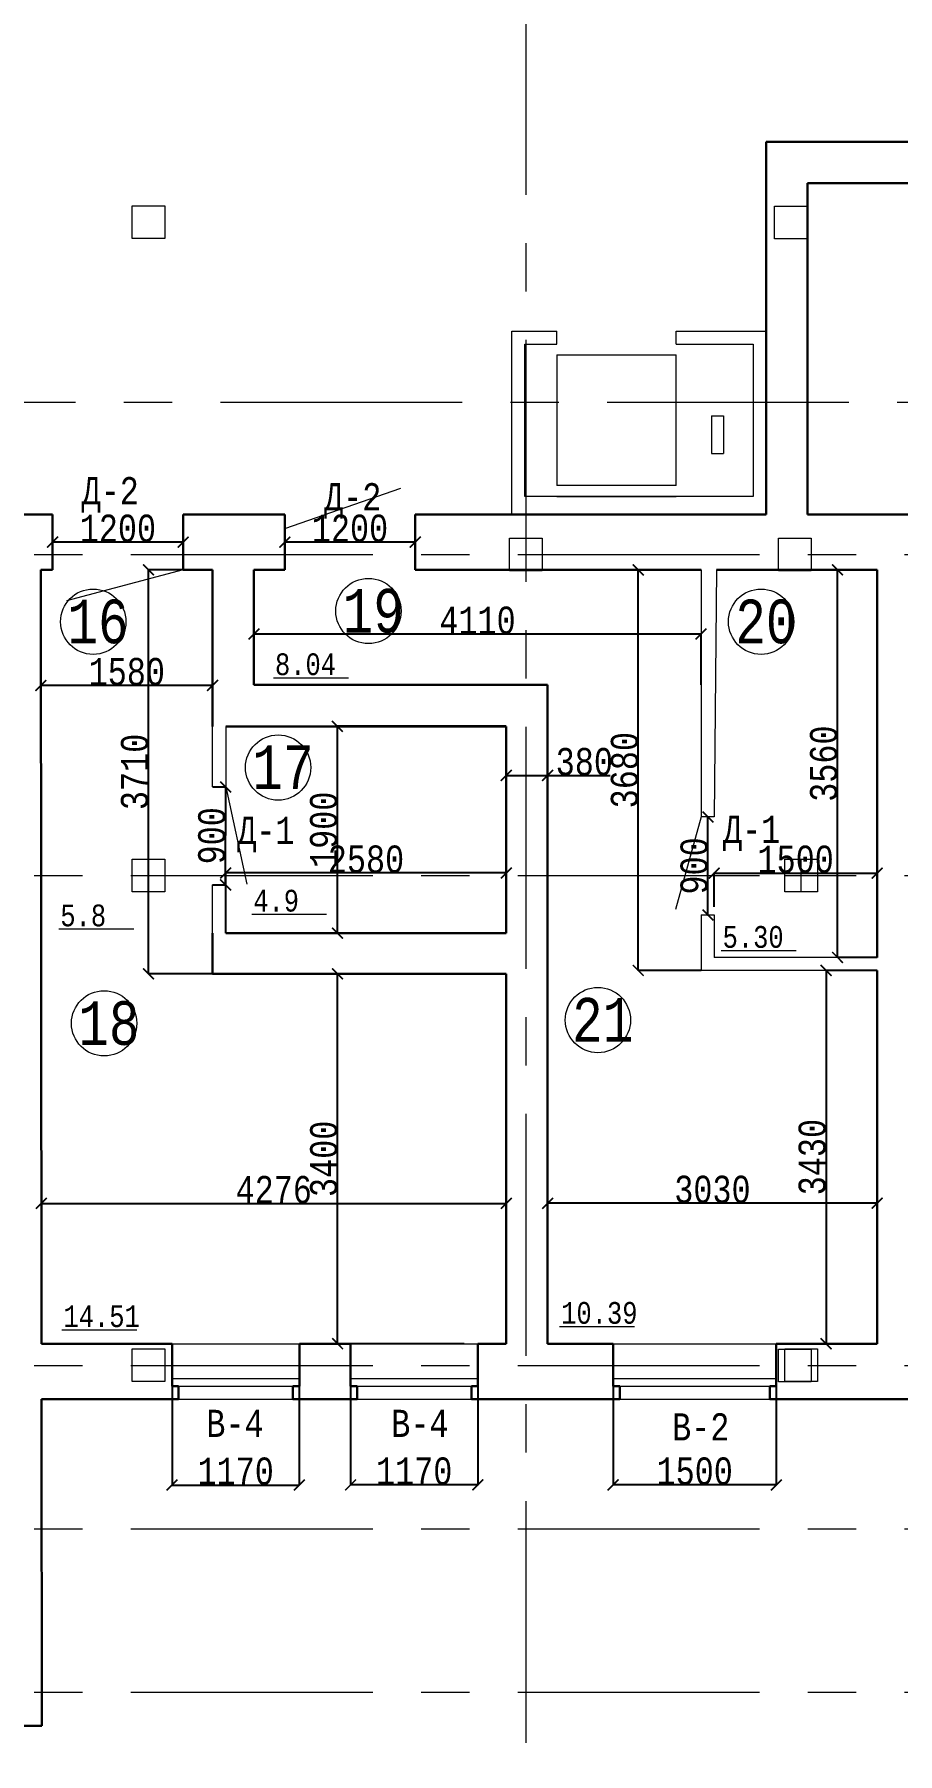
# Model space of a CAD drawing. Header units: millimetres. Extents: x -689206 to 4969298, y -1019800 to 703299.
# Drawn here: x 138380 to 146317, y -741897 to -726101 of the extents above; entities that cross this region are included whole.
import ezdxf

# ---------------------------------------------------------------- set-up
doc = ezdxf.new("R2010")
doc.units = ezdxf.units.MM
doc.linetypes.add('JIS_02_4.0', pattern=[5.5, 4, -1.5])
doc.linetypes.add('осеваяX2', pattern=[101.6, 63.5, -12.7, 12.7, -12.7])
for name, color, linetype, lineweight in [('несущие', 7, 'Continuous', 30), ('ОКНА', 250, 'Continuous', 20), ('ПЕРЕГОРОДКИ', 252, 'Continuous', 9), ('РАЗМЕРЫ', 7, 'Continuous', 9), ('сваи', 7, 'JIS_02_4.0', 30), ('стены', 7, 'Continuous', 20)]:
    doc.layers.add(name, color=color, linetype=linetype, lineweight=lineweight)
doc.layers.add('четотам', color=7, linetype='Continuous')
doc.styles.add('Аннотативный', font='isocteur.ttf', dxfattribs={"width": 0.7, "height": 250})
doc.dimstyles.new('Аннотативный', dxfattribs={"dimscale": 0, "dimtxt": 250, "dimasz": 100, "dimexe": 1.25, "dimexo": 0.625, "dimtad": 1, "dimdec": 0, "dimtxsty": 'Аннотативный', "dimblk": 'ARCHTICK', "dimcen": 2.5, "dimadec": 0, "dimazin": 0, "dimtfac": 1, "dimtdec": 0, "dimtmove": 0, "dimatfit": 3, "dimfxl": 1, "dimarcsym": 0})

# ---------------------------------------------------------------- blocks, each defined once
blk = doc.blocks.new('_ArchTick')
at = {"color": 0, "linetype": 'ByBlock', "const_width": 0.15}
blk.add_lwpolyline([(-0.5, -0.5), (0.5, 0.5)], dxfattribs=at)
blk = doc.blocks.new('*D2544')
at = {"layer": 'Defpoints', "color": 0, "lineweight": 5, "transparency": 16777216}
for p in [(138444, -736841), (142719, -736841), (142719, -736841)]:
    blk.add_point(p, dxfattribs=at)
at = {"layer": 'стены', "color": 0, "lineweight": -2, "transparency": 16777216}
for p, q in [((138444, -736841), (142719, -736841)), ((138444, -736842), (138444, -736842)), ((142719, -736841), (142719, -736840))]:
    blk.add_line(p, q, dxfattribs=at)
at = {"layer": 'стены', "color": 0, "lineweight": -2, "transparency": 16777216, "xscale": 100, "yscale": 100, "zscale": 100, "rotation": 180}
blk.add_blockref('_ArchTick', (138444, -736841), dxfattribs=at)
at = {"layer": 'стены', "color": 0, "lineweight": -2, "transparency": 16777216, "xscale": 100, "yscale": 100, "zscale": 100}
blk.add_blockref('_ArchTick', (142719, -736841), dxfattribs=at)
at = {"layer": 'стены', "color": 0, "lineweight": 5, "transparency": 16777216, "insert": (140581, -736716), "char_height": 250, "attachment_point": 5, "style": 'Аннотативный'}
blk.add_mtext('4276', dxfattribs=at)
blk = doc.blocks.new('*D2545')
at = {"layer": 'Defpoints', "color": 0, "lineweight": 5, "transparency": 16777216}
for p in [(146129, -733807), (144629, -734119), (146129, -734119)]:
    blk.add_point(p, dxfattribs=at)
at = {"layer": 'стены', "color": 0, "lineweight": -2, "transparency": 16777216}
for p, q in [((144629, -734118), (144629, -733805)), ((144629, -733807), (146129, -733807)), ((146129, -734118), (146129, -733805))]:
    blk.add_line(p, q, dxfattribs=at)
at = {"layer": 'стены', "color": 0, "lineweight": -2, "transparency": 16777216, "xscale": 100, "yscale": 100, "zscale": 100, "rotation": 180}
blk.add_blockref('_ArchTick', (144629, -733807), dxfattribs=at)
at = {"layer": 'стены', "color": 0, "lineweight": -2, "transparency": 16777216, "xscale": 100, "yscale": 100, "zscale": 100}
blk.add_blockref('_ArchTick', (146129, -733807), dxfattribs=at)
at = {"layer": 'стены', "color": 0, "lineweight": 5, "transparency": 16777216, "insert": (145379, -733681), "char_height": 250, "attachment_point": 5, "style": 'Аннотативный'}
blk.add_mtext('1500', dxfattribs=at)
blk = doc.blocks.new('*D2546')
at = {"layer": 'Defpoints', "color": 0, "lineweight": 5, "transparency": 16777216}
for p in [(146129, -734701), (145659, -738131), (146129, -738131)]:
    blk.add_point(p, dxfattribs=at)
at = {"layer": 'стены', "color": 0, "lineweight": -2, "transparency": 16777216}
for p, q in [((146129, -734701), (145658, -734701)), ((145659, -734701), (145659, -738131)), ((146129, -738131), (145658, -738131))]:
    blk.add_line(p, q, dxfattribs=at)
at = {"layer": 'стены', "color": 0, "lineweight": -2, "transparency": 16777216, "xscale": 100, "yscale": 100, "zscale": 100}
for p, rotation in [((145659, -734701), 90), ((145659, -738131), 270)]:
    blk.add_blockref('_ArchTick', p, dxfattribs=dict(at, rotation=rotation))
at = {"layer": 'стены', "color": 0, "lineweight": 5, "transparency": 16777216, "insert": (145533, -736416), "char_height": 250, "attachment_point": 5, "rotation": 90, "style": 'Аннотативный'}
blk.add_mtext('3430', dxfattribs=at)
blk = doc.blocks.new('*D2554')
at = {"layer": 'Defpoints', "color": 0, "lineweight": 5, "transparency": 16777216}
for p in [(144569, -733291), (144573, -733291), (144569, -734191)]:
    blk.add_point(p, dxfattribs=at)
at = {"layer": 'стены', "color": 0, "lineweight": -2, "transparency": 16777216}
for p, q in [((144570, -733291), (144574, -733291)), ((144573, -734191), (144573, -733291)), ((144570, -734191), (144574, -734191))]:
    blk.add_line(p, q, dxfattribs=at)
at = {"layer": 'стены', "color": 0, "lineweight": -2, "transparency": 16777216, "xscale": 100, "yscale": 100, "zscale": 100}
for p, rotation in [((144573, -733291), 90), ((144573, -734191), 270)]:
    blk.add_blockref('_ArchTick', p, dxfattribs=dict(at, rotation=rotation))
at = {"layer": 'стены', "color": 0, "lineweight": 5, "transparency": 16777216, "insert": (144447, -733741), "char_height": 250, "attachment_point": 5, "rotation": 90, "style": 'Аннотативный'}
blk.add_mtext('900', dxfattribs=at)
blk = doc.blocks.new('*D2608')
at = {"layer": 'Defpoints', "color": 0, "linetype": 'ByBlock', "lineweight": 5, "transparency": 16777216}
for p in [(143701, -738131), (145201, -738131), (143701, -739428)]:
    blk.add_point(p, dxfattribs=at)
at = {"layer": 'РАЗМЕРЫ', "color": 0, "linetype": 'ByBlock', "lineweight": -2, "transparency": 16777216}
for p, q in [((143701, -738132), (143701, -739429)), ((145201, -738132), (145201, -739429)), ((145201, -739428), (143701, -739428))]:
    blk.add_line(p, q, dxfattribs=at)
at = {"layer": 'РАЗМЕРЫ', "color": 0, "linetype": 'ByBlock', "lineweight": -2, "transparency": 16777216, "xscale": 100, "yscale": 100, "zscale": 100, "rotation": 180}
blk.add_blockref('_ArchTick', (143701, -739428), dxfattribs=at)
at = {"layer": 'РАЗМЕРЫ', "color": 0, "linetype": 'ByBlock', "lineweight": -2, "transparency": 16777216, "xscale": 100, "yscale": 100, "zscale": 100}
blk.add_blockref('_ArchTick', (145201, -739428), dxfattribs=at)
at = {"layer": 'РАЗМЕРЫ', "color": 0, "linetype": 'ByBlock', "lineweight": 5, "transparency": 16777216, "insert": (144451, -739302), "char_height": 250, "attachment_point": 5, "style": 'Аннотативный'}
blk.add_mtext('1500', dxfattribs=at)
blk = doc.blocks.new('*D2609')
at = {"layer": 'Defpoints', "color": 0, "linetype": 'ByBlock', "lineweight": 5, "transparency": 16777216}
for p in [(141287, -738131), (142457, -738131), (141287, -739428)]:
    blk.add_point(p, dxfattribs=at)
at = {"layer": 'РАЗМЕРЫ', "color": 0, "linetype": 'ByBlock', "lineweight": -2, "transparency": 16777216}
for p, q in [((141287, -738132), (141287, -739429)), ((142457, -738132), (142457, -739429)), ((142457, -739428), (141287, -739428))]:
    blk.add_line(p, q, dxfattribs=at)
at = {"layer": 'РАЗМЕРЫ', "color": 0, "linetype": 'ByBlock', "lineweight": -2, "transparency": 16777216, "xscale": 100, "yscale": 100, "zscale": 100, "rotation": 180}
blk.add_blockref('_ArchTick', (141287, -739428), dxfattribs=at)
at = {"layer": 'РАЗМЕРЫ', "color": 0, "linetype": 'ByBlock', "lineweight": -2, "transparency": 16777216, "xscale": 100, "yscale": 100, "zscale": 100}
blk.add_blockref('_ArchTick', (142457, -739428), dxfattribs=at)
at = {"layer": 'РАЗМЕРЫ', "color": 0, "linetype": 'ByBlock', "lineweight": 5, "transparency": 16777216, "insert": (141872, -739302), "char_height": 250, "attachment_point": 5, "style": 'Аннотативный'}
blk.add_mtext('1170', dxfattribs=at)
blk = doc.blocks.new('*D2610')
at = {"layer": 'Defpoints', "color": 0, "linetype": 'ByBlock', "lineweight": 5, "transparency": 16777216}
for p in [(139646, -738131), (140816, -738131), (140816, -739429)]:
    blk.add_point(p, dxfattribs=at)
at = {"layer": 'РАЗМЕРЫ', "color": 0, "linetype": 'ByBlock', "lineweight": -2, "transparency": 16777216}
for p, q in [((139646, -738132), (139646, -739430)), ((140816, -738132), (140816, -739430)), ((139646, -739429), (140816, -739429))]:
    blk.add_line(p, q, dxfattribs=at)
at = {"layer": 'РАЗМЕРЫ', "color": 0, "linetype": 'ByBlock', "lineweight": -2, "transparency": 16777216, "xscale": 100, "yscale": 100, "zscale": 100, "rotation": 180}
blk.add_blockref('_ArchTick', (139646, -739429), dxfattribs=at)
at = {"layer": 'РАЗМЕРЫ', "color": 0, "linetype": 'ByBlock', "lineweight": -2, "transparency": 16777216, "xscale": 100, "yscale": 100, "zscale": 100}
blk.add_blockref('_ArchTick', (140816, -739429), dxfattribs=at)
at = {"layer": 'РАЗМЕРЫ', "color": 0, "linetype": 'ByBlock', "lineweight": 5, "transparency": 16777216, "insert": (140231, -739303), "char_height": 250, "attachment_point": 5, "style": 'Аннотативный'}
blk.add_mtext('1170', dxfattribs=at)
blk = doc.blocks.new('*D2639')
at = {"layer": 'Defpoints', "color": 0, "linetype": 'ByBlock', "lineweight": 5, "transparency": 16777216}
for p in [(140682, -730766), (140682, -730766), (141882, -730766)]:
    blk.add_point(p, dxfattribs=at)
at = {"layer": 'РАЗМЕРЫ', "color": 0, "linetype": 'ByBlock', "lineweight": -2, "transparency": 16777216}
for p, q in [((140682, -730765), (140682, -730765)), ((141882, -730766), (140682, -730766)), ((141882, -730765), (141882, -730765))]:
    blk.add_line(p, q, dxfattribs=at)
at = {"layer": 'РАЗМЕРЫ', "color": 0, "linetype": 'ByBlock', "lineweight": -2, "transparency": 16777216, "xscale": 100, "yscale": 100, "zscale": 100, "rotation": 180}
blk.add_blockref('_ArchTick', (140682, -730766), dxfattribs=at)
at = {"layer": 'РАЗМЕРЫ', "color": 0, "linetype": 'ByBlock', "lineweight": -2, "transparency": 16777216, "xscale": 100, "yscale": 100, "zscale": 100}
blk.add_blockref('_ArchTick', (141882, -730766), dxfattribs=at)
at = {"layer": 'РАЗМЕРЫ', "color": 0, "linetype": 'ByBlock', "lineweight": 5, "transparency": 16777216, "insert": (141282, -730640), "char_height": 250, "attachment_point": 5, "style": 'Аннотативный'}
blk.add_mtext('1200', dxfattribs=at)
blk = doc.blocks.new('*D2640')
at = {"layer": 'Defpoints', "color": 0, "linetype": 'ByBlock', "lineweight": 5, "transparency": 16777216}
for p in [(138548, -730766), (138548, -730766), (139748, -730766)]:
    blk.add_point(p, dxfattribs=at)
at = {"layer": 'РАЗМЕРЫ', "color": 0, "linetype": 'ByBlock', "lineweight": -2, "transparency": 16777216}
for p, q in [((138548, -730765), (138548, -730765)), ((139748, -730766), (138548, -730766)), ((139748, -730765), (139748, -730765))]:
    blk.add_line(p, q, dxfattribs=at)
at = {"layer": 'РАЗМЕРЫ', "color": 0, "linetype": 'ByBlock', "lineweight": -2, "transparency": 16777216, "xscale": 100, "yscale": 100, "zscale": 100}
for p, rotation in [((138548, -730766), 180.0000000000055), ((139748, -730766), 5.515587986337778e-12)]:
    blk.add_blockref('_ArchTick', p, dxfattribs=dict(at, rotation=rotation))
at = {"layer": 'РАЗМЕРЫ', "color": 0, "linetype": 'ByBlock', "lineweight": 5, "transparency": 16777216, "insert": (139148, -730640), "char_height": 250, "attachment_point": 5, "style": 'Аннотативный'}
blk.add_mtext('1200', dxfattribs=at)
blk = doc.blocks.new('*D2642')
at = {"layer": 'Defpoints', "color": 0, "linetype": 'ByBlock', "lineweight": 5, "transparency": 16777216}
for p in [(143099, -732910), (142719, -734359), (143099, -734359)]:
    blk.add_point(p, dxfattribs=at)
at = {"layer": 'РАЗМЕРЫ', "color": 0, "linetype": 'ByBlock', "lineweight": -2, "transparency": 16777216}
for p, q in [((142719, -734358), (142719, -732909)), ((143099, -734358), (143099, -732909)), ((142719, -732910), (143099, -732910)), ((143099, -732910), (143673, -732910))]:
    blk.add_line(p, q, dxfattribs=at)
at = {"layer": 'РАЗМЕРЫ', "color": 0, "linetype": 'ByBlock', "lineweight": -2, "transparency": 16777216, "xscale": 100, "yscale": 100, "zscale": 100, "rotation": 180}
blk.add_blockref('_ArchTick', (142719, -732910), dxfattribs=at)
at = {"layer": 'РАЗМЕРЫ', "color": 0, "linetype": 'ByBlock', "lineweight": -2, "transparency": 16777216, "xscale": 100, "yscale": 100, "zscale": 100}
blk.add_blockref('_ArchTick', (143099, -732910), dxfattribs=at)
at = {"layer": 'РАЗМЕРЫ', "color": 0, "linetype": 'ByBlock', "lineweight": 5, "transparency": 16777216, "insert": (143436, -732784), "char_height": 250, "attachment_point": 5, "style": 'Аннотативный'}
blk.add_mtext('380', dxfattribs=at)
blk = doc.blocks.new('*D2581')
at = {"layer": 'Defpoints', "color": 0, "linetype": 'ByBlock', "lineweight": 5, "transparency": 16777216}
for p in [(141168, -734732), (142719, -734732), (142331, -738131)]:
    blk.add_point(p, dxfattribs=at)
at = {"layer": 'РАЗМЕРЫ', "color": 0, "linetype": 'ByBlock', "lineweight": -2, "transparency": 16777216}
for p, q in [((142719, -734732), (141166, -734732)), ((141168, -738131), (141168, -734732)), ((142330, -738131), (141166, -738131))]:
    blk.add_line(p, q, dxfattribs=at)
at = {"layer": 'РАЗМЕРЫ', "color": 0, "linetype": 'ByBlock', "lineweight": -2, "transparency": 16777216, "xscale": 100, "yscale": 100, "zscale": 100}
for p, rotation in [((141168, -734732), 90), ((141168, -738131), 270)]:
    blk.add_blockref('_ArchTick', p, dxfattribs=dict(at, rotation=rotation))
at = {"layer": 'РАЗМЕРЫ', "color": 0, "linetype": 'ByBlock', "lineweight": 5, "transparency": 16777216, "insert": (141042, -736432), "char_height": 250, "attachment_point": 5, "rotation": 90, "style": 'Аннотативный'}
blk.add_mtext('3400', dxfattribs=at)
blk = doc.blocks.new('*D2582')
at = {"layer": 'Defpoints', "color": 0, "linetype": 'ByBlock', "lineweight": 5, "transparency": 16777216}
for p in [(141166, -732458), (142719, -732458), (142719, -734359)]:
    blk.add_point(p, dxfattribs=at)
at = {"layer": 'РАЗМЕРЫ', "color": 0, "linetype": 'ByBlock', "lineweight": -2, "transparency": 16777216}
for p, q in [((142719, -732458), (141165, -732458)), ((141166, -734359), (141166, -732458)), ((142719, -734359), (141165, -734359))]:
    blk.add_line(p, q, dxfattribs=at)
at = {"layer": 'РАЗМЕРЫ', "color": 0, "linetype": 'ByBlock', "lineweight": -2, "transparency": 16777216, "xscale": 100, "yscale": 100, "zscale": 100}
for p, rotation in [((141166, -732458), 90), ((141166, -734359), 270)]:
    blk.add_blockref('_ArchTick', p, dxfattribs=dict(at, rotation=rotation))
at = {"layer": 'РАЗМЕРЫ', "color": 0, "linetype": 'ByBlock', "lineweight": 5, "transparency": 16777216, "insert": (141041, -733409), "char_height": 250, "attachment_point": 5, "rotation": 90, "style": 'Аннотативный'}
blk.add_mtext('1900', dxfattribs=at)
blk = doc.blocks.new('*D2583')
at = {"layer": 'Defpoints', "color": 0, "linetype": 'ByBlock', "lineweight": 5, "transparency": 16777216}
for p in [(140139, -733805), (140139, -734359), (142719, -734359)]:
    blk.add_point(p, dxfattribs=at)
at = {"layer": 'РАЗМЕРЫ', "color": 0, "linetype": 'ByBlock', "lineweight": -2, "transparency": 16777216}
for p, q in [((140139, -734358), (140139, -733804)), ((142719, -733805), (140139, -733805)), ((142719, -734358), (142719, -733804))]:
    blk.add_line(p, q, dxfattribs=at)
at = {"layer": 'РАЗМЕРЫ', "color": 0, "linetype": 'ByBlock', "lineweight": -2, "transparency": 16777216, "xscale": 100, "yscale": 100, "zscale": 100, "rotation": 180}
blk.add_blockref('_ArchTick', (140139, -733805), dxfattribs=at)
at = {"layer": 'РАЗМЕРЫ', "color": 0, "linetype": 'ByBlock', "lineweight": -2, "transparency": 16777216, "xscale": 100, "yscale": 100, "zscale": 100}
blk.add_blockref('_ArchTick', (142719, -733805), dxfattribs=at)
at = {"layer": 'РАЗМЕРЫ', "color": 0, "linetype": 'ByBlock', "lineweight": 5, "transparency": 16777216, "insert": (141429, -733680), "char_height": 250, "attachment_point": 5, "style": 'Аннотативный'}
blk.add_mtext('2580', dxfattribs=at)
blk = doc.blocks.new('*D2584')
at = {"layer": 'Defpoints', "color": 0, "linetype": 'ByBlock', "lineweight": 5, "transparency": 16777216}
for p in [(138440, -732083), (138440, -732083), (140019, -732083)]:
    blk.add_point(p, dxfattribs=at)
at = {"layer": 'РАЗМЕРЫ', "color": 0, "linetype": 'ByBlock', "lineweight": -2, "transparency": 16777216}
for p, q in [((138440, -732082), (138440, -732082)), ((140019, -732083), (138440, -732083)), ((140019, -732082), (140019, -732082))]:
    blk.add_line(p, q, dxfattribs=at)
at = {"layer": 'РАЗМЕРЫ', "color": 0, "linetype": 'ByBlock', "lineweight": -2, "transparency": 16777216, "xscale": 100, "yscale": 100, "zscale": 100, "rotation": 180}
blk.add_blockref('_ArchTick', (138440, -732083), dxfattribs=at)
at = {"layer": 'РАЗМЕРЫ', "color": 0, "linetype": 'ByBlock', "lineweight": -2, "transparency": 16777216, "xscale": 100, "yscale": 100, "zscale": 100}
blk.add_blockref('_ArchTick', (140019, -732083), dxfattribs=at)
at = {"layer": 'РАЗМЕРЫ', "color": 0, "linetype": 'ByBlock', "lineweight": 5, "transparency": 16777216, "insert": (139230, -731957), "char_height": 250, "attachment_point": 5, "style": 'Аннотативный'}
blk.add_mtext('1580', dxfattribs=at)
blk = doc.blocks.new('*D2585')
at = {"layer": 'Defpoints', "color": 0, "linetype": 'ByBlock', "lineweight": 5, "transparency": 16777216}
for p in [(143099, -736840), (143099, -738131), (146129, -738131)]:
    blk.add_point(p, dxfattribs=at)
at = {"layer": 'РАЗМЕРЫ', "color": 0, "linetype": 'ByBlock', "lineweight": -2, "transparency": 16777216}
for p, q in [((143099, -738130), (143099, -736839)), ((146129, -736840), (143099, -736840)), ((146129, -738130), (146129, -736839))]:
    blk.add_line(p, q, dxfattribs=at)
at = {"layer": 'РАЗМЕРЫ', "color": 0, "linetype": 'ByBlock', "lineweight": -2, "transparency": 16777216, "xscale": 100, "yscale": 100, "zscale": 100, "rotation": 180}
blk.add_blockref('_ArchTick', (143099, -736840), dxfattribs=at)
at = {"layer": 'РАЗМЕРЫ', "color": 0, "linetype": 'ByBlock', "lineweight": -2, "transparency": 16777216, "xscale": 100, "yscale": 100, "zscale": 100}
blk.add_blockref('_ArchTick', (146129, -736840), dxfattribs=at)
at = {"layer": 'РАЗМЕРЫ', "color": 0, "linetype": 'ByBlock', "lineweight": 5, "transparency": 16777216, "insert": (144614, -736714), "char_height": 250, "attachment_point": 5, "style": 'Аннотативный'}
blk.add_mtext('3030', dxfattribs=at)
blk = doc.blocks.new('*D2586')
at = {"layer": 'Defpoints', "color": 0, "linetype": 'ByBlock', "lineweight": 5, "transparency": 16777216}
for p in [(145764, -731021), (146129, -731021), (146129, -734581)]:
    blk.add_point(p, dxfattribs=at)
at = {"layer": 'РАЗМЕРЫ', "color": 0, "linetype": 'ByBlock', "lineweight": -2, "transparency": 16777216}
for p, q in [((146129, -731021), (145763, -731021)), ((145764, -734581), (145764, -731021)), ((146129, -734581), (145763, -734581))]:
    blk.add_line(p, q, dxfattribs=at)
at = {"layer": 'РАЗМЕРЫ', "color": 0, "linetype": 'ByBlock', "lineweight": -2, "transparency": 16777216, "xscale": 100, "yscale": 100, "zscale": 100}
for p, rotation in [((145764, -731021), 90), ((145764, -734581), 270)]:
    blk.add_blockref('_ArchTick', p, dxfattribs=dict(at, rotation=rotation))
at = {"layer": 'РАЗМЕРЫ', "color": 0, "linetype": 'ByBlock', "lineweight": 5, "transparency": 16777216, "insert": (145638, -732801), "char_height": 250, "attachment_point": 5, "rotation": 90, "style": 'Аннотативный'}
blk.add_mtext('3560', dxfattribs=at)
blk = doc.blocks.new('*D2680')
at = {"layer": 'Defpoints', "color": 0, "linetype": 'ByBlock', "lineweight": 5, "transparency": 16777216}
for p in [(143932, -731021), (144509, -731021), (144509, -734701)]:
    blk.add_point(p, dxfattribs=at)
at = {"layer": 'РАЗМЕРЫ', "color": 0, "linetype": 'ByBlock', "lineweight": -2, "transparency": 16777216}
for p, q in [((144509, -731021), (143931, -731021)), ((143932, -734701), (143932, -731021)), ((144509, -734701), (143931, -734701))]:
    blk.add_line(p, q, dxfattribs=at)
at = {"layer": 'РАЗМЕРЫ', "color": 0, "linetype": 'ByBlock', "lineweight": -2, "transparency": 16777216, "xscale": 100, "yscale": 100, "zscale": 100}
for p, rotation in [((143932, -731021), 90), ((143932, -734701), 270)]:
    blk.add_blockref('_ArchTick', p, dxfattribs=dict(at, rotation=rotation))
at = {"layer": 'РАЗМЕРЫ', "color": 0, "linetype": 'ByBlock', "lineweight": 5, "transparency": 16777216, "insert": (143807, -732861), "char_height": 250, "attachment_point": 5, "rotation": 90, "style": 'Аннотативный'}
blk.add_mtext('3680', dxfattribs=at)
blk = doc.blocks.new('*D2681')
at = {"layer": 'Defpoints', "color": 0, "linetype": 'ByBlock', "lineweight": 5, "transparency": 16777216}
for p in [(144509, -731610), (140399, -732078), (144509, -732078)]:
    blk.add_point(p, dxfattribs=at)
at = {"layer": 'РАЗМЕРЫ', "color": 0, "linetype": 'ByBlock', "lineweight": -2, "transparency": 16777216}
for p, q in [((140399, -732078), (140399, -731609)), ((140399, -731610), (144509, -731610)), ((144509, -732078), (144509, -731609))]:
    blk.add_line(p, q, dxfattribs=at)
at = {"layer": 'РАЗМЕРЫ', "color": 0, "linetype": 'ByBlock', "lineweight": -2, "transparency": 16777216, "xscale": 100, "yscale": 100, "zscale": 100, "rotation": 180}
blk.add_blockref('_ArchTick', (140399, -731610), dxfattribs=at)
at = {"layer": 'РАЗМЕРЫ', "color": 0, "linetype": 'ByBlock', "lineweight": -2, "transparency": 16777216, "xscale": 100, "yscale": 100, "zscale": 100}
blk.add_blockref('_ArchTick', (144509, -731610), dxfattribs=at)
at = {"layer": 'РАЗМЕРЫ', "color": 0, "linetype": 'ByBlock', "lineweight": 5, "transparency": 16777216, "insert": (142454, -731485), "char_height": 250, "attachment_point": 5, "style": 'Аннотативный'}
blk.add_mtext('4110', dxfattribs=at)
blk = doc.blocks.new('*D2684')
at = {"layer": 'Defpoints', "color": 0, "linetype": 'ByBlock', "lineweight": 5, "transparency": 16777216}
for p in [(139429, -731021), (140019, -731021), (140019, -734732)]:
    blk.add_point(p, dxfattribs=at)
at = {"layer": 'РАЗМЕРЫ', "color": 0, "linetype": 'ByBlock', "lineweight": -2, "transparency": 16777216}
for p, q in [((140019, -731021), (139428, -731021)), ((139429, -734732), (139429, -731021)), ((140019, -734732), (139428, -734732))]:
    blk.add_line(p, q, dxfattribs=at)
at = {"layer": 'РАЗМЕРЫ', "color": 0, "linetype": 'ByBlock', "lineweight": -2, "transparency": 16777216, "xscale": 100, "yscale": 100, "zscale": 100}
for p, rotation in [((139429, -731021), 90), ((139429, -734732), 270)]:
    blk.add_blockref('_ArchTick', p, dxfattribs=dict(at, rotation=rotation))
at = {"layer": 'РАЗМЕРЫ', "color": 0, "linetype": 'ByBlock', "lineweight": 5, "transparency": 16777216, "insert": (139303, -732877), "char_height": 250, "attachment_point": 5, "rotation": 90, "style": 'Аннотативный'}
blk.add_mtext('3710', dxfattribs=at)
blk = doc.blocks.new('*D2700')
at = {"layer": 'Defpoints', "color": 0, "linetype": 'ByBlock', "lineweight": 5, "ltscale": 35, "transparency": 16777216}
for p in [(140020, -733014), (140139, -733015), (140019, -733914)]:
    blk.add_point(p, dxfattribs=at)
at = {"layer": 'сваи', "color": 0, "linetype": 'ByBlock', "lineweight": -2, "ltscale": 35, "transparency": 16777216}
for p, q in [((140020, -733014), (140140, -733015)), ((140138, -733915), (140139, -733015)), ((140020, -733914), (140140, -733915))]:
    blk.add_line(p, q, dxfattribs=at)
at = {"layer": 'сваи', "color": 0, "linetype": 'ByBlock', "lineweight": -2, "ltscale": 35, "transparency": 16777216, "xscale": 100, "yscale": 100, "zscale": 100}
for p, rotation in [((140139, -733015), 89.95519264100552), ((140138, -733915), 269.9551926410056)]:
    blk.add_blockref('_ArchTick', p, dxfattribs=dict(at, rotation=rotation))
at = {"layer": 'сваи', "color": 0, "linetype": 'ByBlock', "lineweight": 5, "ltscale": 35, "transparency": 16777216, "insert": (140013, -733464), "char_height": 250, "attachment_point": 5, "rotation": 89.9552, "style": 'Аннотативный'}
blk.add_mtext('900', dxfattribs=at)

msp = doc.modelspace()

# ---------------------------------------------------------------- linework, layer by layer
at = {"layer": 'несущие', "color": 0}
for p, q in [((139646.1, -738130.9), (138445.9, -738130.9)), ((141287.4, -738130.9), (140816.1, -738130.9)), ((142719.1, -738130.9), (142457.4, -738130.9)), ((143701.1, -738130.9), (143099.1, -738130.9)), ((146129.1, -738130.9), (145201.1, -738130.9)), ((138446.3, -738640.9), (139706.1, -738640.9)), ((140756.1, -738640.9), (141347.4, -738640.9)), ((142397.4, -738640.9), (143761.1, -738640.9)), ((145141.1, -738640.9), (147177.3, -738640.9)), ((138447.1, -738810.9), (138447.2, -741640.9))]:
    msp.add_line(p, q, dxfattribs=at)
at = {"layer": 'несущие', "linetype": 'ByBlock', "lineweight": 30}
for p, q in [((139646.1, -738130.9), (139646.1, -738520.9)), ((140816.1, -738520.9), (140816.1, -738130.9)), ((141287.4, -738520.9), (141287.4, -738130.9)), ((142457.4, -738130.9), (142568.6, -738130.9)), ((142457.4, -738130.9), (142457.4, -738520.9)), ((143701.1, -738520.9), (143701.1, -738130.9)), ((145201.1, -738130.9), (145201.1, -738520.9)), ((139646.1, -738520.9), (139706.1, -738520.9)), ((139706.1, -738520.9), (139706.1, -738640.9)), ((140816.1, -738520.9), (140756.1, -738520.9)), ((140756.1, -738520.9), (140756.1, -738640.9)), ((141287.4, -738520.9), (141347.4, -738520.9)), ((141347.4, -738520.9), (141347.4, -738640.9)), ((142457.4, -738520.9), (142397.4, -738520.9)), ((142397.4, -738520.9), (142397.4, -738640.9)), ((143701.1, -738520.9), (143761.1, -738520.9)), ((143761.1, -738520.9), (143761.1, -738640.9)), ((145201.1, -738520.9), (145141.1, -738520.9)), ((145141.1, -738520.9), (145141.1, -738640.9)), ((140756.1, -738640.9), (140927.4, -738640.9))]:
    msp.add_line(p, q, dxfattribs=at)
at = {"layer": 'ОКНА', "linetype": 'ByBlock', "lineweight": 9}
for p, q in [((139646.1, -738130.9), (140816.1, -738130.9)), ((141287.4, -738130.9), (142457.4, -738130.9)), ((143701.1, -738130.9), (145201.1, -738130.9)), ((139646.1, -738450.9), (140816.1, -738450.9)), ((139706.1, -738520.9), (140756.1, -738520.9)), ((141287.4, -738450.9), (142457.4, -738450.9)), ((141347.4, -738520.9), (142397.4, -738520.9)), ((143701.1, -738450.9), (145201.1, -738450.9)), ((143761.1, -738520.9), (145141.1, -738520.9)), ((139706.1, -738640.9), (140756.1, -738640.9)), ((141347.4, -738640.9), (142397.4, -738640.9)), ((143761.1, -738640.9), (145141.1, -738640.9))]:
    msp.add_line(p, q, dxfattribs=at)
at = {"layer": 'ПЕРЕГОРОДКИ', "linetype": 'ByBlock', "lineweight": 20}
for p, q in [((140019.1, -733014.4), (140139.8, -733014.5)), ((140139.1, -733914.5), (140019.1, -733914.4))]:
    msp.add_line(p, q, dxfattribs=at)
at = {"layer": 'ПЕРЕГОРОДКИ', "color": 18, "linetype": 'ByBlock', "lineweight": 30, "true_color": 0x000000}
msp.add_line((138447.2, -741640.9), (137917.2, -741640.9), dxfattribs=at)
at = {"layer": 'РАЗМЕРЫ', "linetype": 'осеваяX2', "lineweight": 5, "ltscale": 35}
for p, q in [((142899.1, -700459.9), (142899.1, -750301.3)), ((181429.1, -729481.6), (114376.4, -729481.6))]:
    msp.add_line(p, q, dxfattribs=at)
at = {"layer": 'РАЗМЕРЫ', "linetype": 'ByBlock', "lineweight": 30}
for p, q in [((145108.9, -730510.9), (145108.9, -727087)), ((145108.9, -727087), (151188.9, -727087)), ((151188.9, -727467), (145488.9, -727467)), ((145488.9, -730510.9), (145488.9, -727467)), ((138193.1, -730510.9), (138548.1, -730510.9)), ((138548.1, -731020.9), (138548.1, -730510.9)), ((139748.1, -730510.9), (139748.1, -731020.9)), ((139748.1, -730510.9), (140682.3, -730510.9)), ((140682.3, -731020.9), (140682.3, -730510.9)), ((141882.3, -730510.9), (144427.6, -730510.9)), ((141882.3, -730510.9), (141882.3, -731020.9)), ((144427.6, -730510.9), (145108.9, -730510.9)), ((145488.9, -730510.9), (151188.9, -730510.9)), ((138548.1, -731020.9), (138439.1, -731020.9)), ((140019.1, -731020.9), (139748.1, -731020.9)), ((140019.1, -732458.5), (140019.1, -731020.9)), ((140682.3, -731020.9), (140399.1, -731020.9)), ((140399.1, -732078.5), (140399.1, -731020.9)), ((144427.6, -731020.9), (141882.3, -731020.9)), ((144509.1, -731020.9), (144427.6, -731020.9)), ((144872.1, -731020.9), (144649.8, -731020.9)), ((146129.1, -731020.9), (144872.1, -731020.9)), ((140399.1, -732078.5), (143099.1, -732078.5)), ((142719.1, -732080.9), (142719.1, -732078.5)), ((143099.1, -732078.5), (143099.1, -732080.9)), ((140139.1, -732458.5), (142719.1, -732458.5)), ((140019.1, -734732.3), (140019.1, -734358.7)), ((142719.1, -734358.7), (140139.1, -734358.7)), ((142719.1, -734732.3), (140019.1, -734732.3))]:
    msp.add_line(p, q, dxfattribs=at)
at = {"layer": 'РАЗМЕРЫ', "lineweight": 13}
for p, q in [((142768.9, -728827), (143182, -728827)), ((142888.9, -730347), (142888.9, -728947)), ((142888.9, -728947), (143182, -728947)), ((143182, -728947), (143182, -728827)), ((144282, -728827), (145108.9, -728827)), ((144282, -728947), (144282, -728827)), ((144282, -728947), (144988.9, -728947)), ((144988.9, -728947), (144988.9, -730347)), ((143182, -729046.7), (143182, -730247)), ((143182, -729046.7), (144282, -729046.7)), ((144282, -730247), (144282, -729046.7)), ((144604.8, -729604.4), (144714.8, -729604.4)), ((144604.8, -729950.6), (144714.8, -729950.6)), ((144988.9, -730347), (142888.9, -730347)), ((144282, -730247), (143182, -730247)), ((143182, -730347), (144282, -730347))]:
    msp.add_line(p, q, dxfattribs=at)
at = {"layer": 'РАЗМЕРЫ', "linetype": 'ByBlock', "lineweight": 13}
for p, q in [((142768.9, -730510.9), (142768.9, -728827)), ((140019.1, -733014.4), (140019.1, -732458.5)), ((140139.1, -732458.5), (140139.1, -733014.5)), ((140019.1, -734358.7), (140019.1, -733914.4))]:
    msp.add_line(p, q, dxfattribs=at)
at = {"layer": 'РАЗМЕРЫ', "linetype": 'ByBlock', "lineweight": 9}
for p, q in [((140682.3, -730640.9), (141749.3, -730270.5)), ((139748.1, -731020.9), (138676.9, -731304.1)), ((140139.8, -733014.5), (140333.6, -733908.3))]:
    msp.add_line(p, q, dxfattribs=at)
at = {"layer": 'РАЗМЕРЫ', "lineweight": 5}
for p, q in [((140578, -732011.8), (141267.3, -732011.8)), ((138604.7, -734319.6), (139293.9, -734319.6)), ((140378.1, -734184.2), (141067.3, -734184.2)), ((144693.2, -734517.2), (145382.5, -734517.2)), ((138633.6, -738001.5), (139322.9, -738001.5)), ((143209.4, -737971.4), (143898.6, -737971.4))]:
    msp.add_line(p, q, dxfattribs=at)
at = {"layer": 'РАЗМЕРЫ', "linetype": 'ByBlock', "lineweight": 20}
msp.add_line((140139.1, -734358.7), (140139.1, -733914.4), dxfattribs=at)
at = {"layer": 'стены', "lineweight": 13}
for p, q in [((144604.8, -729604.4), (144604.8, -729950.6)), ((144714.8, -729604.4), (144714.8, -729950.6)), ((144509.1, -731020.9), (144509.1, -733291.1)), ((144649.8, -731020.9), (144629.1, -733291.1)), ((144629.1, -733291.1), (144509.1, -733291.1)), ((144509.1, -734191.1), (144509.1, -734578.2)), ((144509.1, -734191.1), (144629.1, -734191.1)), ((144629.1, -734191.1), (144629.1, -734580.9)), ((146129.1, -734580.9), (144629.1, -734580.9)), ((146129.1, -734700.9), (144509.1, -734700.9))]:
    msp.add_line(p, q, dxfattribs=at)
at = {"layer": 'стены', "linetype": 'осеваяX2', "lineweight": 5, "ltscale": 35}
for p, q in [((114376.4, -730880.9), (181429.1, -730880.9)), ((114376.4, -733828.9), (181429.1, -733828.9)), ((114376.4, -738330.9), (181429.1, -738330.9)), ((114376.4, -739830.9), (181429.1, -739830.9)), ((114376.4, -741330.9), (181429.1, -741330.9))]:
    msp.add_line(p, q, dxfattribs=at)
at = {"layer": 'стены', "lineweight": 30}
for p, q in [((138439.1, -731020.9), (138445.9, -738130.9)), ((146129.1, -731020.9), (146129.1, -734580.9)), ((143099.1, -738130.9), (143099.1, -732080.9)), ((146129.1, -734580.9), (146129.1, -732080.9)), ((142719.1, -734358.7), (142719.1, -732458.5)), ((142719.1, -738130.9), (142719.1, -734732.3)), ((146129.1, -738130.9), (146129.1, -734700.9)), ((138446.8, -738640.9), (138447.1, -738810.9)), ((138447.2, -741640.9), (137628.1, -741640.9))]:
    msp.add_line(p, q, dxfattribs=at)
at = {"layer": 'стены', "lineweight": 9}
msp.add_line((144509.1, -733291.1), (144272.9, -734141), dxfattribs=at)
at = {"layer": 'стены'}
for p, q in [((139429.1, -733978.9), (139429.1, -733678.9)), ((145429.1, -733978.9), (145429.1, -733678.9)), ((139279.1, -733828.9), (139579.1, -733828.9)), ((145279.1, -733828.9), (145579.1, -733828.9)), ((144509.1, -734191.1), (144509.1, -734700.9)), ((146129.1, -734268.9), (146129.1, -734260.9))]:
    msp.add_line(p, q, dxfattribs=at)
for points in [[(139279.1, -727676.9), (139579.1, -727676.9), (139579.1, -727976.9), (139279.1, -727976.9)], [(145184.1, -727679.8), (145484.1, -727679.8), (145484.1, -727979.8), (145184.1, -727979.8)], [(142749.1, -730730.9), (143049.1, -730730.9), (143049.1, -731030.9), (142749.1, -731030.9)], [(145220.5, -730730.9), (145520.5, -730730.9), (145520.5, -731030.9), (145220.5, -731030.9)], [(139279.1, -733678.9), (139579.1, -733678.9), (139579.1, -733978.9), (139279.1, -733978.9)], [(145279.1, -733678.9), (145579.1, -733678.9), (145579.1, -733978.9), (145279.1, -733978.9)], [(139279.1, -738178.9), (139579.1, -738178.9), (139579.1, -738478.9), (139279.1, -738478.9)], [(145220.5, -738180.9), (145520.5, -738180.9), (145520.5, -738480.9), (145220.5, -738480.9)], [(145279.1, -738178.9), (145579.1, -738178.9), (145579.1, -738478.9), (145279.1, -738478.9)]]:
    msp.add_lwpolyline(points, close=True, dxfattribs=at)
at = {"layer": 'четотам', "lineweight": 13}
for centre in [(141451.4, -731398.7), (138921.1, -731497), (145061.1, -731497), (140621.1, -732837), (139021.1, -735187), (143561.1, -735157)]:
    msp.add_circle(centre, 300, dxfattribs=at)

# ---------------------------------------------------------------- texts
at = {"layer": 'РАЗМЕРЫ', "lineweight": 20, "ltscale": 150, "char_height": 250, "width": 922.913, "attachment_point": 1, "style": 'Аннотативный'}
for s, insert in [('Д-2', (138814.2, -730168.7)), ('Д-2', (141043.8, -730224.2)), ('Д-1', (140245.2, -733289.4)), ('Д-1', (144711.1, -733279.4)), ('В-4', (139961.1, -738737)), ('В-4', (141661.1, -738737)), ('В-2', (144243.4, -738769.5))]:
    msp.add_mtext(s, dxfattribs=dict(at, insert=insert))
at = {"layer": 'РАЗМЕРЫ', "lineweight": 13, "ltscale": 150, "char_height": 401.1, "width": 1460, "attachment_point": 1, "style": 'Аннотативный'}
for s, insert in [('16', (138683.8, -731293.9)), ('19', (141214.2, -731195.7)), ('20', (144823.8, -731293.9)), ('17', (140383.8, -732633.9)), ('21', (143323.8, -734953.9)), ('18', (138783.8, -734983.9))]:
    msp.add_mtext(s, dxfattribs=dict(at, insert=insert))
at = {"layer": 'РАЗМЕРЫ', "lineweight": 5, "char_height": 200, "width": 656.117, "attachment_point": 1, "style": 'Аннотативный'}
for s, insert in [('8.04', (140592.2, -731787.8)), ('4.9', (140392.2, -733960.2)), ('5.8', (138618.8, -734095.6)), ('5.30', (144707.3, -734293.2)), ('14.51', (138647.7, -737777.4)), ('10.39', (143223.5, -737747.4))]:
    msp.add_mtext(s, dxfattribs=dict(at, insert=insert))

# ---------------------------------------------------------------- dimensions: what is measured, and where the dimension line sits
at = {"layer": 'РАЗМЕРЫ', "linetype": 'ByBlock', "lineweight": 5}
for p1, p2, distance, picture, middle in [((139748.1, -730765.9), (138548.1, -730765.9), 0, '*D2640', (139148.1, -730640.3)), ((141882.3, -730765.9), (140682.3, -730765.9), 0, '*D2639', (141282.3, -730640.3)), ((142719.1, -734358.7), (143099.1, -734358.7), 1448.7, '*D2642', (143436, -732784.4))]:
    dim = msp.add_aligned_dim(p1=p1, p2=p2, distance=distance, dimstyle='Аннотативный', dxfattribs=at)
    dim.commit()
    dim.dimension.update_dxf_attribs({"geometry": picture, "text_midpoint": middle})
for base, p1, p2, text, picture, middle in [((139429.1, -731020.9), (140019.1, -734732.3), (140019.1, -731020.9), '3710', '*D2684', (139303.5, -732876.6)), ((141167.5, -734732.3), (142331.1, -738130.9), (142719.1, -734732.3), '3400', '*D2581', (141041.9, -736431.6))]:
    dim = msp.add_linear_dim(base=base, p1=p1, p2=p2, angle=90, text=text, dimstyle='Аннотативный', dxfattribs=at)
    dim.commit()
    dim.dimension.update_dxf_attribs({"geometry": picture, "text_midpoint": middle})
for base, p1, p2, picture, middle in [((143932.3, -731020.9), (144509.1, -734700.9), (144509.1, -731020.9), '*D2680', (143806.6, -732860.9)), ((145764, -731020.9), (146129.1, -734580.9), (146129.1, -731020.9), '*D2586', (145638.4, -732800.9)), ((141166.3, -732458.5), (142719.1, -734358.7), (142719.1, -732458.5), '*D2582', (141040.6, -733408.6))]:
    dim = msp.add_linear_dim(base=base, p1=p1, p2=p2, angle=90, dimstyle='Аннотативный', dxfattribs=at)
    dim.commit()
    dim.dimension.update_dxf_attribs({"geometry": picture, "text_midpoint": middle})
for base, p1, p2, picture, middle in [((144509.1, -731610.3), (140399.1, -732078.5), (144509.1, -732078.5), '*D2681', (142454.1, -731484.7)), ((140139.1, -733805.3), (142719.1, -734358.7), (140139.1, -734358.7), '*D2583', (141429.1, -733679.7)), ((143099.1, -736839.9), (146129.1, -738130.9), (143099.1, -738130.9), '*D2585', (144614.1, -736714.3)), ((140816.1, -739429.1), (139646.1, -738130.9), (140816.1, -738130.9), '*D2610', (140231.1, -739303.4)), ((141287.4, -739427.8), (142457.4, -738130.9), (141287.4, -738130.9), '*D2609', (141872.4, -739302.2)), ((143701.1, -739427.8), (145201.1, -738130.9), (143701.1, -738130.9), '*D2608', (144451.1, -739302.2))]:
    dim = msp.add_linear_dim(base=base, p1=p1, p2=p2, dimstyle='Аннотативный', dxfattribs=at)
    dim.commit()
    dim.dimension.update_dxf_attribs({"geometry": picture, "text_midpoint": middle})
dim = msp.add_linear_dim(base=(138440.1, -732082.9), p1=(140019.1, -732082.9), p2=(138440.1, -732082.9), text='1580', dimstyle='Аннотативный', dxfattribs=at)
dim.commit()
dim.dimension.update_dxf_attribs({"geometry": '*D2584', "text_midpoint": (139229.6, -731957.2)})
at = {"layer": 'сваи', "linetype": 'ByBlock', "lineweight": 5, "ltscale": 35}
dim = msp.add_aligned_dim(p1=(140019.1, -733914.4), p2=(140019.8, -733014.4), distance=-119.3, dimstyle='Аннотативный', dxfattribs=at)
dim.commit()
dim.dimension.update_dxf_attribs({"geometry": '*D2700', "text_midpoint": (140013.2, -733464.4)})
at = {"layer": 'стены', "lineweight": 5}
for p1, p2, distance, picture, middle in [((144569.1, -734191.1), (144569.1, -733291.1), -3.6, '*D2554', (144447.1, -733741.1)), ((144629.1, -734118.6), (146129.1, -734118.6), 312, '*D2545', (145379.1, -733680.9)), ((146129.1, -734700.9), (146129.1, -738130.9), -470.2, '*D2546', (145533.3, -736415.9)), ((138443.5, -736841.2), (142719.1, -736841.2), 0, '*D2544', (140581.3, -736715.6))]:
    dim = msp.add_aligned_dim(p1=p1, p2=p2, distance=distance, dimstyle='Аннотативный', dxfattribs=at)
    dim.commit()
    dim.dimension.update_dxf_attribs({"geometry": picture, "text_midpoint": middle})

doc.saveas('drawing.dxf')
